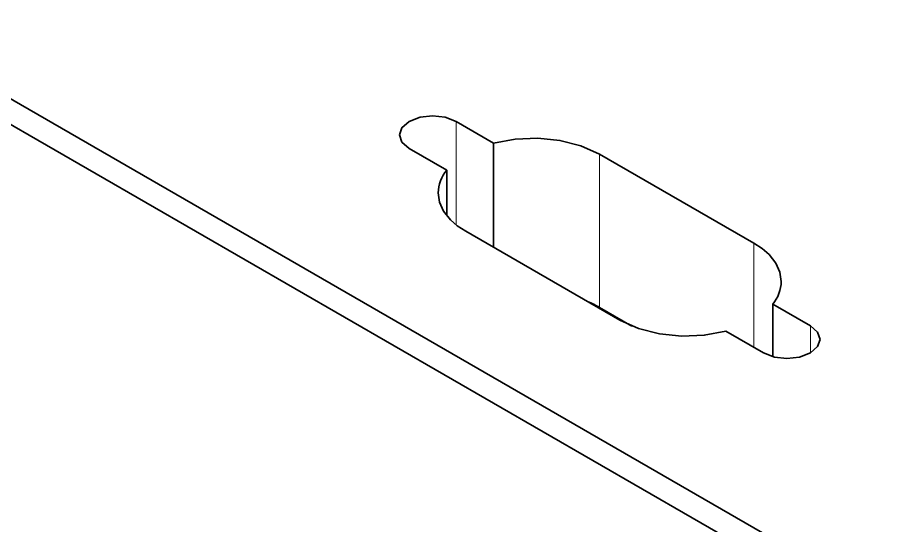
# Model space of a CAD drawing. Extents: x -131 to 1002, y -402 to 783.
# Drawn here: x 723.07 to 737.15, y 591.71 to 599.82 of the extents above; entities that cross this region are included whole.
import ezdxf

# ---------------------------------------------------------------- set-up
doc = ezdxf.new("R2010")
doc.units = 0

msp = doc.modelspace()

# ---------------------------------------------------------------- linework, layer by layer
at = {"color": 7, "lineweight": 35}
for p, q in [((740.501, 588.395), (704.605, 609.119)), ((740.147, 588.191), (704.605, 608.711))]:
    msp.add_line(p, q, dxfattribs=at)
at = {"color": 7, "lineweight": 35, "ltscale": 0.017327}
for p, q in [((730.669, 597.818), (730.069, 598.164)), ((729.32, 597.732), (729.921, 597.385)), ((735.726, 594.898), (735.125, 595.245)), ((734.377, 594.812), (734.977, 594.466))]:
    msp.add_line(p, q, dxfattribs=at)
at = {"color": 7, "lineweight": 13, "ltscale": 0.041248}
msp.add_line((730.069, 598.164), (730.069, 596.514), dxfattribs=at)
at = {"color": 7, "lineweight": 35, "ltscale": 0.041632}
msp.add_line((730.669, 597.818), (730.669, 596.152), dxfattribs=at)
at = {"color": 7, "lineweight": 35, "ltscale": 0.071083}
msp.add_line((734.822, 596.221), (732.36, 597.642), dxfattribs=at)
at = {"color": 7, "lineweight": 13, "ltscale": 0.061237}
msp.add_line((732.36, 597.642), (732.36, 595.193), dxfattribs=at)
at = {"color": 7, "lineweight": 35, "ltscale": 0.01812}
msp.add_line((729.921, 597.385), (729.921, 596.661), dxfattribs=at)
at = {"color": 7, "lineweight": 35, "ltscale": 0.071084}
msp.add_line((730.224, 596.409), (732.686, 594.988), dxfattribs=at)
at = {"color": 7, "lineweight": 13, "ltscale": 0.041632}
msp.add_line((734.822, 596.221), (734.822, 594.556), dxfattribs=at)
at = {"color": 7, "lineweight": 35, "ltscale": 0.014941}
msp.add_line((732.877, 594.894), (732.36, 595.193), dxfattribs=at)
at = {"color": 7, "lineweight": 35, "ltscale": 0.020972}
msp.add_line((735.125, 595.245), (735.125, 594.406), dxfattribs=at)
at = {"color": 7, "lineweight": 13, "ltscale": 0.010802}
msp.add_line((735.726, 594.898), (735.726, 594.466), dxfattribs=at)
at = {"color": 7, "lineweight": 35}
for points in [[(730.069, 598.164), (729.894, 598.231), (729.694, 598.254), (729.495, 598.231), (729.32, 598.164)], [(729.32, 598.164), (729.204, 598.063), (729.165, 597.948)], [(729.165, 597.948), (729.204, 597.833), (729.32, 597.732)], [(732.36, 597.642), (732.062, 597.776), (731.727, 597.86), (731.373, 597.895), (731.014, 597.881), (730.669, 597.818)], [(729.785, 597.022), (729.806, 596.875), (729.871, 596.731), (729.979, 596.594), (730.089, 596.498), (730.224, 596.409)], [(735.261, 595.608), (735.24, 595.755), (735.175, 595.899), (735.067, 596.036), (734.957, 596.132), (734.822, 596.221)], [(732.686, 594.988), (732.984, 594.854), (733.319, 594.77), (733.673, 594.735), (734.031, 594.749), (734.377, 594.812)], [(735.881, 594.682), (735.842, 594.797), (735.726, 594.898)], [(735.726, 594.466), (735.842, 594.567), (735.881, 594.682)], [(734.977, 594.466), (735.152, 594.399), (735.352, 594.377), (735.551, 594.399), (735.726, 594.466)]]:
    msp.add_lwpolyline(points, dxfattribs=at)
for centre, radius, start, end in [((730.371, 597.008), 0.587, 140.0462, 178.5978), ((734.675, 595.622), 0.587, 320.0503, 358.5976), ((731.565, 593.807), 1.598, 60.1526, 67.7727)]:
    msp.add_arc(centre, radius, start, end, dxfattribs=at)

doc.saveas('drawing.dxf')
